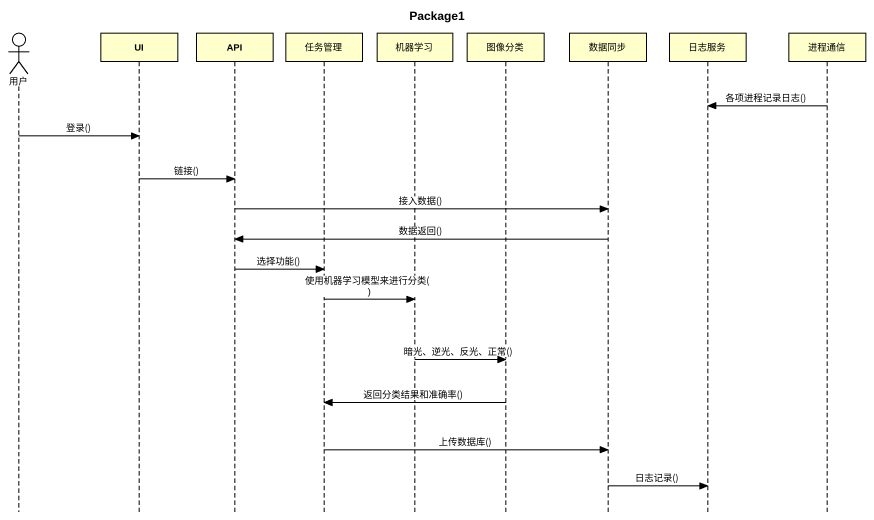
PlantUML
@startuml
title Package1
hide footbox
actor 用户
participant UI
participant API
participant 任务管理
participant 机器学习
participant 图像分类
participant 数据同步
participant 日志服务
participant 进程通信

进程通信 -> 日志服务 : 各项进程记录日志()
用户 -> UI : 登录()
UI -> API : 链接()
API -> 数据同步 : 接入数据()
数据同步 -> API : 数据返回()
API -> 任务管理 : 选择功能()
任务管理 -> 机器学习 : 使用机器学习模型来进行分类()
机器学习 -> 图像分类 : 暗光、逆光、反光、正常()
图像分类 -> 任务管理 : 返回分类结果和准确率()
任务管理 -> 数据同步 : 上传数据库()
数据同步 -> 日志服务 : 日志记录()
@enduml
